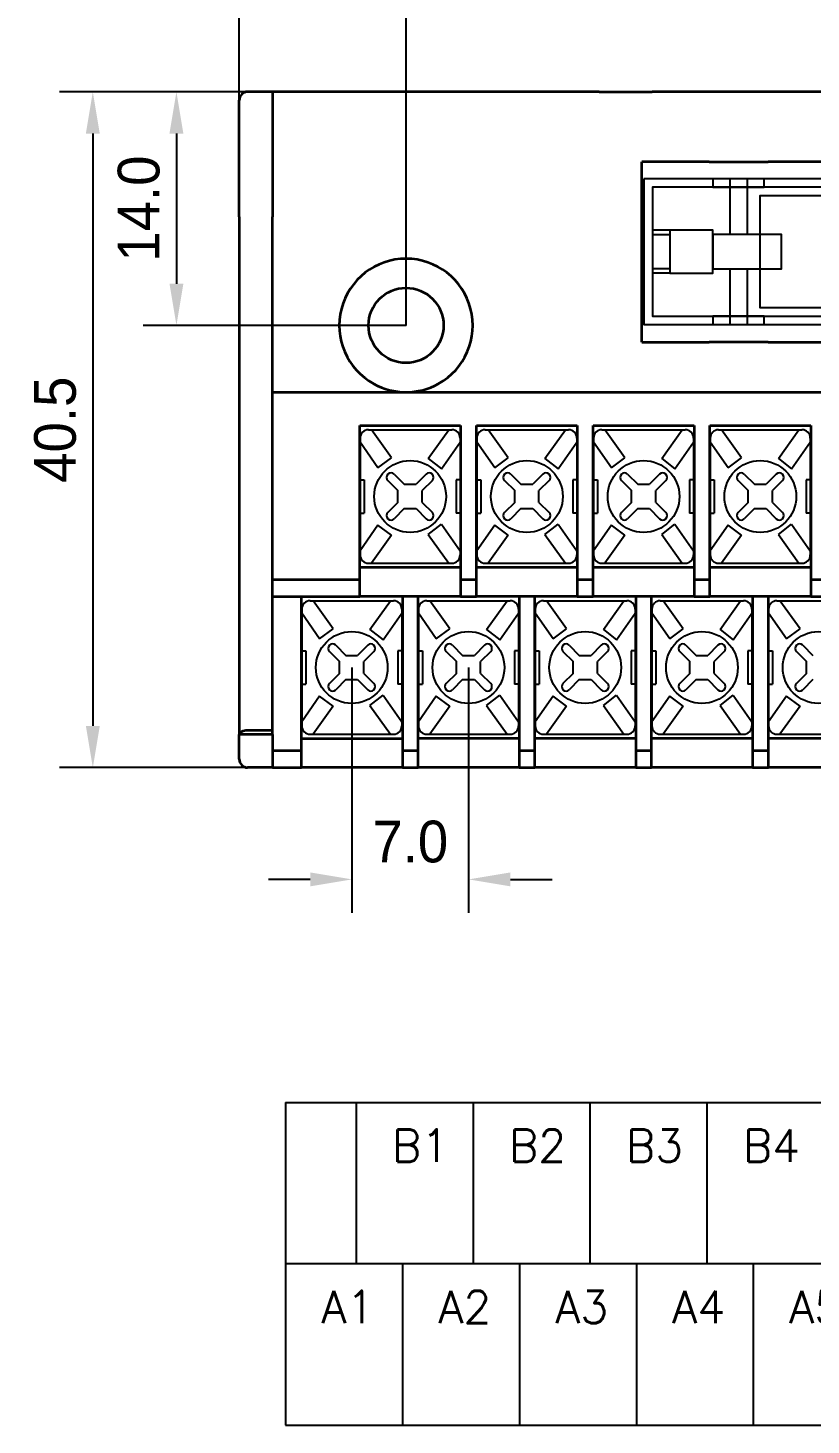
# Model space of a CAD drawing. Extents: x 295 to 2531, y 240 to 845.
# Drawn here: x 886.1 to 933.1, y 703 to 786.7 of the extents above; entities that cross this region are included whole.
import ezdxf

# ---------------------------------------------------------------- set-up
doc = ezdxf.new("R2010")
doc.units = 0
doc.header["$LTSCALE"] = 0.1
doc.layers.get('0').update_dxf_attribs({"linetype": 'CONTINUOUS'})
doc.layers.get('DEFPOINTS').update_dxf_attribs({"linetype": 'CONTINUOUS'})
doc.layers.add('S', color=3, linetype='CONTINUOUS')
doc.layers.add('가시적인 것(ISO)', color=7, linetype='CONTINUOUS', lineweight=35)
doc.styles.get("Standard").update_dxf_attribs({"font": 'simplex.shx', "width": 0.9})
doc.styles.add('주 문자 (ISO)', font='')
doc.styles.get('주 문자 (ISO)').set_extended_font_data('Dotum')
doc.dimstyles.new('기본값 (ISO)', dxfattribs={"dimtxt": 2.5, "dimasz": 2.5, "dimexe": 2, "dimexo": 0, "dimgap": 1, "dimtad": 1, "dimdec": 1, "dimrnd": 1e-08, "dimzin": 0, "dimdsep": 46, "dimtxsty": '주 문자 (ISO)', "dimcen": 0.09, "dimdle": 10, "dimclrd": 1, "dimclre": 1, "dimclrt": 256, "dimadec": 1, "dimazin": 0, "dimtfac": 0.6, "dimtofl": 0, "dimtmove": 0, "dimatfit": 3, "dimfxl": 1, "dimtolj": 1, "dimtzin": 0, "dimlwd": -1, "dimlwe": -1, "dimarcsym": 0})

# ---------------------------------------------------------------- blocks, each defined once
blk = doc.blocks.new('*D49')
at = {"color": 1, "transparency": 16777216}
for p, q in [((908.79, 768.849), (908.79, 799.785)), ((989.79, 768.849), (989.79, 799.785)), ((911.29, 797.785), (987.29, 797.785))]:
    blk.add_line(p, q, dxfattribs=at)
for points in [[(911.29, 798.202), (911.29, 797.368), (908.79, 797.785)], [(987.29, 798.202), (987.29, 797.368), (989.79, 797.785)]]:
    blk.add_solid(points, dxfattribs=at)
at = {"layer": 'DEFPOINTS', "color": 0, "transparency": 16777216}
for p in [(989.79, 797.785), (908.79, 768.849), (989.79, 768.849)]:
    blk.add_point(p, dxfattribs=at)
at = {"transparency": 16777216, "insert": (949.29, 800.037), "char_height": 2.5, "attachment_point": 5, "style": '주 문자 (ISO)'}
blk.add_mtext('\\A1;81.0', dxfattribs=at)
blk = doc.blocks.new('*D50')
at = {"color": 1, "transparency": 16777216}
for p, q in [((898.79, 782.349), (898.79, 806.091)), ((999.79, 782.346), (999.79, 806.091)), ((901.29, 804.091), (997.29, 804.091))]:
    blk.add_line(p, q, dxfattribs=at)
for points in [[(901.29, 804.508), (901.29, 803.675), (898.79, 804.091)], [(997.29, 804.508), (997.29, 803.675), (999.79, 804.091)]]:
    blk.add_solid(points, dxfattribs=at)
at = {"layer": 'DEFPOINTS', "color": 0, "transparency": 16777216}
for p in [(999.79, 804.091), (898.79, 782.349), (999.79, 782.346)]:
    blk.add_point(p, dxfattribs=at)
at = {"transparency": 16777216, "insert": (949.29, 806.343), "char_height": 2.5, "attachment_point": 5, "style": '주 문자 (ISO)'}
blk.add_mtext('\\A1;101.0', dxfattribs=at)
blk = doc.blocks.new('*D55')
at = {"color": 1, "transparency": 16777216}
for p, q in [((899.29, 782.849), (888.007, 782.849)), ((890.007, 780.349), (890.007, 744.849)), ((899.29, 742.349), (888.007, 742.349))]:
    blk.add_line(p, q, dxfattribs=at)
for points in [[(889.59, 780.349), (890.424, 780.349), (890.007, 782.849)], [(889.59, 744.849), (890.424, 744.849), (890.007, 742.349)]]:
    blk.add_solid(points, dxfattribs=at)
at = {"layer": 'DEFPOINTS', "color": 0, "transparency": 16777216}
for p in [(899.29, 782.849), (890.007, 742.349), (899.29, 742.349)]:
    blk.add_point(p, dxfattribs=at)
at = {"transparency": 16777216, "insert": (887.755, 762.599), "char_height": 2.5, "attachment_point": 5, "rotation": 90, "style": '주 문자 (ISO)'}
blk.add_mtext('\\A1;40.5', dxfattribs=at)
blk = doc.blocks.new('*D56')
at = {"color": 1, "transparency": 16777216}
for p, q in [((905.545, 748.349), (905.545, 733.654)), ((912.545, 748.349), (912.545, 733.654)), ((903.045, 735.654), (900.545, 735.654)), ((915.045, 735.654), (917.545, 735.654))]:
    blk.add_line(p, q, dxfattribs=at)
for points in [[(903.045, 736.07), (903.045, 735.237), (905.545, 735.654)], [(915.045, 736.07), (915.045, 735.237), (912.545, 735.654)]]:
    blk.add_solid(points, dxfattribs=at)
at = {"layer": 'DEFPOINTS', "color": 0, "transparency": 16777216}
for p in [(905.545, 748.349), (912.545, 748.349), (912.545, 735.654)]:
    blk.add_point(p, dxfattribs=at)
at = {"transparency": 16777216, "insert": (909.045, 737.905), "char_height": 2.5, "attachment_point": 5, "style": '주 문자 (ISO)'}
blk.add_mtext('\\A1;7.0', dxfattribs=at)
blk = doc.blocks.new('*D58')
at = {"color": 1, "transparency": 16777216}
for p, q in [((899.29, 782.849), (893.021, 782.849)), ((895.021, 780.349), (895.021, 771.349)), ((908.79, 768.849), (893.021, 768.849))]:
    blk.add_line(p, q, dxfattribs=at)
for points in [[(894.604, 780.349), (895.438, 780.349), (895.021, 782.849)], [(894.604, 771.349), (895.438, 771.349), (895.021, 768.849)]]:
    blk.add_solid(points, dxfattribs=at)
at = {"layer": 'DEFPOINTS', "color": 0, "transparency": 16777216}
for p in [(899.29, 782.849), (895.021, 768.849), (908.79, 768.849)]:
    blk.add_point(p, dxfattribs=at)
at = {"transparency": 16777216, "insert": (892.769, 775.849), "char_height": 2.5, "attachment_point": 5, "rotation": 90, "style": '주 문자 (ISO)'}
blk.add_mtext('\\A1;14.0', dxfattribs=at)

msp = doc.modelspace()

# ---------------------------------------------------------------- linework, layer by layer
at = {"color": 7}
for p, q in [((928.214, 777.641), (928.214, 774.298)), ((929.243, 777.641), (929.243, 774.298)), ((924.6, 774.556), (923.571, 774.556)), ((924.6, 771.984), (923.571, 771.984)), ((928.214, 772.241), (928.214, 768.898)), ((929.243, 772.241), (929.243, 768.898)), ((906.035, 762.099), (906.035, 755.099)), ((906.535, 762.599), (911.535, 762.599)), ((907.916, 760.909), (906.715, 762.599)), ((910.123, 760.874), (911.354, 762.599)), ((912.035, 762.099), (912.035, 755.099)), ((913.035, 762.099), (913.035, 755.099)), ((913.535, 762.599), (918.535, 762.599)), ((914.916, 760.909), (913.715, 762.599)), ((917.123, 760.874), (918.354, 762.599)), ((919.035, 762.099), (919.035, 755.099)), ((920.035, 762.099), (920.035, 755.099)), ((920.535, 762.599), (925.535, 762.599)), ((921.916, 760.909), (920.715, 762.599)), ((924.123, 760.874), (925.354, 762.599)), ((926.035, 762.099), (926.035, 755.099)), ((927.035, 762.099), (927.035, 755.099)), ((927.535, 762.599), (932.535, 762.599)), ((928.916, 760.909), (927.715, 762.599)), ((931.123, 760.874), (932.354, 762.599)), ((933.035, 762.099), (933.035, 755.099)), ((907.106, 760.317), (906.035, 761.857)), ((910.912, 760.258), (912.035, 761.857)), ((914.106, 760.317), (913.035, 761.857)), ((917.912, 760.258), (919.035, 761.857)), ((921.106, 760.317), (920.035, 761.857)), ((924.912, 760.258), (926.035, 761.857)), ((928.106, 760.317), (927.035, 761.857)), ((931.912, 760.258), (933.035, 761.857)), ((907.702, 759.558), (908.307, 758.953)), ((908.076, 759.932), (908.681, 759.327)), ((909.993, 759.932), (909.388, 759.327)), ((910.367, 759.558), (909.762, 758.953)), ((914.702, 759.558), (915.307, 758.953)), ((915.076, 759.932), (915.681, 759.327)), ((916.993, 759.932), (916.388, 759.327)), ((917.367, 759.558), (916.762, 758.953)), ((921.702, 759.558), (922.307, 758.953)), ((922.076, 759.932), (922.681, 759.327)), ((923.993, 759.932), (923.388, 759.327)), ((924.367, 759.558), (923.762, 758.953)), ((928.702, 759.558), (929.307, 758.953)), ((929.076, 759.932), (929.681, 759.327)), ((930.993, 759.932), (930.388, 759.327)), ((931.367, 759.558), (930.762, 758.953)), ((908.307, 758.246), (908.307, 758.953)), ((908.681, 759.327), (909.388, 759.327)), ((909.762, 758.246), (909.762, 758.953)), ((915.307, 758.246), (915.307, 758.953)), ((915.681, 759.327), (916.388, 759.327)), ((916.762, 758.246), (916.762, 758.953)), ((922.307, 758.246), (922.307, 758.953)), ((922.681, 759.327), (923.388, 759.327)), ((923.762, 758.246), (923.762, 758.953)), ((929.307, 758.246), (929.307, 758.953)), ((929.681, 759.327), (930.388, 759.327)), ((930.762, 758.246), (930.762, 758.953)), ((908.307, 758.246), (907.702, 757.641)), ((908.681, 757.872), (908.076, 757.267)), ((908.681, 757.872), (909.388, 757.872)), ((909.388, 757.872), (909.993, 757.267)), ((909.762, 758.246), (910.367, 757.641)), ((915.307, 758.246), (914.702, 757.641)), ((915.681, 757.872), (915.076, 757.267)), ((915.681, 757.872), (916.388, 757.872)), ((916.388, 757.872), (916.993, 757.267)), ((916.762, 758.246), (917.367, 757.641)), ((922.307, 758.246), (921.702, 757.641)), ((922.681, 757.872), (922.076, 757.267)), ((922.681, 757.872), (923.388, 757.872)), ((923.388, 757.872), (923.993, 757.267)), ((923.762, 758.246), (924.367, 757.641)), ((929.307, 758.246), (928.702, 757.641)), ((929.681, 757.872), (929.076, 757.267)), ((929.681, 757.872), (930.388, 757.872)), ((930.388, 757.872), (930.993, 757.267)), ((930.762, 758.246), (931.367, 757.641)), ((907.106, 756.881), (906.035, 755.341)), ((910.912, 756.94), (912.035, 755.341)), ((914.106, 756.881), (913.035, 755.341)), ((917.912, 756.94), (919.035, 755.341)), ((921.106, 756.881), (920.035, 755.341)), ((924.912, 756.94), (926.035, 755.341)), ((928.106, 756.881), (927.035, 755.341)), ((931.912, 756.94), (933.035, 755.341)), ((907.916, 756.289), (906.715, 754.599)), ((910.123, 756.325), (911.354, 754.599)), ((914.916, 756.289), (913.715, 754.599)), ((917.123, 756.325), (918.354, 754.599)), ((921.916, 756.289), (920.715, 754.599)), ((924.123, 756.325), (925.354, 754.599)), ((928.916, 756.289), (927.715, 754.599)), ((931.123, 756.325), (932.354, 754.599)), ((906.535, 754.599), (911.535, 754.599)), ((913.535, 754.599), (918.535, 754.599)), ((920.535, 754.599), (925.535, 754.599)), ((927.535, 754.599), (932.535, 754.599)), ((902.535, 751.849), (902.535, 744.849)), ((903.035, 752.349), (908.035, 752.349)), ((904.416, 750.659), (903.215, 752.349)), ((906.623, 750.624), (907.854, 752.349)), ((908.535, 751.849), (908.535, 744.849)), ((909.535, 751.849), (909.535, 744.849)), ((910.035, 752.349), (915.035, 752.349)), ((911.416, 750.659), (910.215, 752.349)), ((913.623, 750.624), (914.854, 752.349)), ((915.535, 751.849), (915.535, 744.849)), ((916.535, 751.849), (916.535, 744.849)), ((917.035, 752.349), (922.035, 752.349)), ((918.416, 750.659), (917.215, 752.349)), ((920.623, 750.624), (921.854, 752.349)), ((922.535, 751.849), (922.535, 744.849)), ((923.535, 751.849), (923.535, 744.849)), ((924.035, 752.349), (929.035, 752.349)), ((925.416, 750.659), (924.215, 752.349)), ((927.623, 750.624), (928.854, 752.349)), ((929.535, 751.849), (929.535, 744.849)), ((930.535, 751.849), (930.535, 744.849)), ((931.035, 752.349), (936.035, 752.349)), ((932.416, 750.659), (931.215, 752.349)), ((903.606, 750.067), (902.535, 751.607)), ((907.412, 750.008), (908.535, 751.607)), ((910.606, 750.067), (909.535, 751.607)), ((914.412, 750.008), (915.535, 751.607)), ((917.606, 750.067), (916.535, 751.607)), ((921.412, 750.008), (922.535, 751.607)), ((924.606, 750.067), (923.535, 751.607)), ((928.412, 750.008), (929.535, 751.607)), ((931.606, 750.067), (930.535, 751.607)), ((904.202, 749.308), (904.807, 748.703)), ((904.576, 749.682), (905.181, 749.077)), ((906.493, 749.682), (905.888, 749.077)), ((906.867, 749.308), (906.262, 748.703)), ((911.202, 749.308), (911.807, 748.703)), ((911.576, 749.682), (912.181, 749.077)), ((913.493, 749.682), (912.888, 749.077)), ((913.867, 749.308), (913.262, 748.703)), ((918.202, 749.308), (918.807, 748.703)), ((918.576, 749.682), (919.181, 749.077)), ((920.493, 749.682), (919.888, 749.077)), ((920.867, 749.308), (920.262, 748.703)), ((925.202, 749.308), (925.807, 748.703)), ((925.576, 749.682), (926.181, 749.077)), ((927.493, 749.682), (926.888, 749.077)), ((927.867, 749.308), (927.262, 748.703)), ((932.202, 749.308), (932.807, 748.703)), ((932.576, 749.682), (933.181, 749.077)), ((904.807, 747.996), (904.807, 748.703)), ((905.181, 749.077), (905.888, 749.077)), ((906.262, 747.996), (906.262, 748.703)), ((911.807, 747.996), (911.807, 748.703)), ((912.181, 749.077), (912.888, 749.077)), ((913.262, 747.996), (913.262, 748.703)), ((918.807, 747.996), (918.807, 748.703)), ((919.181, 749.077), (919.888, 749.077)), ((920.262, 747.996), (920.262, 748.703)), ((925.807, 747.996), (925.807, 748.703)), ((926.181, 749.077), (926.888, 749.077)), ((927.262, 747.996), (927.262, 748.703)), ((932.807, 747.996), (932.807, 748.703)), ((904.807, 747.996), (904.202, 747.391)), ((906.262, 747.996), (906.867, 747.391)), ((911.807, 747.996), (911.202, 747.391)), ((913.262, 747.996), (913.867, 747.391)), ((918.807, 747.996), (918.202, 747.391)), ((920.262, 747.996), (920.867, 747.391)), ((925.807, 747.996), (925.202, 747.391)), ((927.262, 747.996), (927.867, 747.391)), ((932.807, 747.996), (932.202, 747.391)), ((905.181, 747.622), (904.576, 747.017)), ((905.181, 747.622), (905.888, 747.622)), ((905.888, 747.622), (906.493, 747.017)), ((912.181, 747.622), (911.576, 747.017)), ((912.181, 747.622), (912.888, 747.622)), ((912.888, 747.622), (913.493, 747.017)), ((919.181, 747.622), (918.576, 747.017)), ((919.181, 747.622), (919.888, 747.622)), ((919.888, 747.622), (920.493, 747.017)), ((926.181, 747.622), (925.576, 747.017)), ((926.181, 747.622), (926.888, 747.622)), ((926.888, 747.622), (927.493, 747.017)), ((933.181, 747.622), (932.576, 747.017)), ((903.606, 746.631), (902.535, 745.091)), ((904.416, 746.039), (903.215, 744.349)), ((906.623, 746.075), (907.854, 744.349)), ((907.412, 746.69), (908.535, 745.091)), ((910.606, 746.631), (909.535, 745.091)), ((911.416, 746.039), (910.215, 744.349)), ((913.623, 746.075), (914.854, 744.349)), ((914.412, 746.69), (915.535, 745.091)), ((917.606, 746.631), (916.535, 745.091)), ((918.416, 746.039), (917.215, 744.349)), ((920.623, 746.075), (921.854, 744.349)), ((921.412, 746.69), (922.535, 745.091)), ((924.606, 746.631), (923.535, 745.091)), ((925.416, 746.039), (924.215, 744.349)), ((927.623, 746.075), (928.854, 744.349)), ((928.412, 746.69), (929.535, 745.091)), ((931.606, 746.631), (930.535, 745.091)), ((932.416, 746.039), (931.215, 744.349)), ((903.035, 744.349), (908.035, 744.349)), ((910.035, 744.349), (915.035, 744.349)), ((917.035, 744.349), (922.035, 744.349)), ((924.035, 744.349), (929.035, 744.349)), ((931.035, 744.349), (936.035, 744.349)), ((901.559, 722.285), (996.978, 722.285)), ((901.559, 722.285), (901.559, 712.62)), ((905.793, 722.285), (905.793, 712.62)), ((912.808, 722.285), (912.808, 712.62)), ((919.822, 722.285), (919.822, 712.62)), ((926.836, 722.285), (926.836, 712.62)), ((996.978, 712.62), (901.559, 712.62)), ((901.559, 712.62), (901.559, 702.955)), ((908.573, 712.62), (908.573, 702.955)), ((915.587, 712.62), (915.587, 702.955)), ((922.602, 712.62), (922.602, 702.955)), ((929.616, 712.62), (929.616, 702.955)), ((901.559, 702.955), (996.978, 702.955))]:
    msp.add_line(p, q, dxfattribs=at)
for p, q in [((907.106, 760.317), (907.916, 760.909)), ((910.123, 760.874), (910.912, 760.258)), ((914.106, 760.317), (914.916, 760.909)), ((917.123, 760.874), (917.912, 760.258)), ((921.106, 760.317), (921.916, 760.909)), ((924.123, 760.874), (924.912, 760.258)), ((928.106, 760.317), (928.916, 760.909)), ((931.123, 760.874), (931.912, 760.258)), ((907.916, 756.289), (907.106, 756.881)), ((910.123, 756.325), (910.912, 756.94)), ((914.916, 756.289), (914.106, 756.881)), ((917.123, 756.325), (917.912, 756.94)), ((921.916, 756.289), (921.106, 756.881)), ((924.123, 756.325), (924.912, 756.94)), ((928.916, 756.289), (928.106, 756.881)), ((931.123, 756.325), (931.912, 756.94)), ((903.606, 750.067), (904.416, 750.659)), ((906.623, 750.624), (907.412, 750.008)), ((910.606, 750.067), (911.416, 750.659)), ((913.623, 750.624), (914.412, 750.008)), ((917.606, 750.067), (918.416, 750.659)), ((920.623, 750.624), (921.412, 750.008)), ((924.606, 750.067), (925.416, 750.659)), ((927.623, 750.624), (928.412, 750.008)), ((931.606, 750.067), (932.416, 750.659)), ((904.416, 746.039), (903.606, 746.631)), ((906.623, 746.075), (907.412, 746.69)), ((911.416, 746.039), (910.606, 746.631)), ((913.623, 746.075), (914.412, 746.69)), ((918.416, 746.039), (917.606, 746.631)), ((920.623, 746.075), (921.412, 746.69)), ((925.416, 746.039), (924.606, 746.631)), ((927.623, 746.075), (928.412, 746.69)), ((932.416, 746.039), (931.606, 746.631))]:
    msp.add_line(p, q)
for points in [[(923.057, 777.641), (923.057, 768.898), (975.769, 768.898), (975.769, 777.641)], [(927.186, 777.641), (927.186, 777.127), (930.271, 777.127), (930.271, 777.641)], [(924.6, 774.556), (924.6, 771.984), (927.186, 771.984), (927.186, 774.556)], [(927.186, 774.298), (927.186, 772.241), (931.3, 772.241), (931.3, 774.298)], [(927.186, 769.413), (927.186, 768.898), (930.271, 768.898), (930.271, 769.413)]]:
    msp.add_lwpolyline(points, close=True, dxfattribs=at)
for points in [[(951.47, 769.413), (975.255, 769.413), (975.255, 777.127), (923.571, 777.127), (923.571, 769.413), (947.356, 769.413)], [(951.47, 769.927), (968.812, 769.927), (968.812, 776.613), (930.014, 776.613), (930.014, 769.927), (947.356, 769.927)], [(923.571, 774.298), (924.6, 774.298), (924.6, 772.241), (923.571, 772.241)], [(924.6, 772.169), (924.6, 772.169)], [(929.243, 772.169), (929.243, 772.169)], [(929.243, 771.285), (929.243, 771.285)]]:
    msp.add_lwpolyline(points, dxfattribs=at)
for centre in [(909.035, 758.599), (916.035, 758.599), (923.035, 758.599), (930.035, 758.599), (905.535, 748.349), (912.535, 748.349), (919.535, 748.349), (926.535, 748.349), (933.535, 748.349)]:
    msp.add_circle(centre, 2.153, dxfattribs=at)
for centre, radius, start, end in [((906.535, 762.099), 0.5, 90, 180), ((911.535, 762.099), 0.5, 0, 90), ((913.535, 762.099), 0.5, 90, 180), ((918.535, 762.099), 0.5, 0, 90), ((920.535, 762.099), 0.5, 90, 180), ((925.535, 762.099), 0.5, 0, 90), ((927.535, 762.099), 0.5, 90, 180), ((932.535, 762.099), 0.5, 0, 90), ((907.889, 759.745), 0.265, 45, 225), ((910.18, 759.745), 0.265, 315, 135), ((914.889, 759.745), 0.265, 45, 225), ((917.18, 759.745), 0.265, 315, 135), ((921.889, 759.745), 0.265, 45, 225), ((924.18, 759.745), 0.265, 315, 135), ((928.889, 759.745), 0.265, 45, 225), ((931.18, 759.745), 0.265, 315, 135), ((907.889, 757.454), 0.265, 135, 315), ((910.18, 757.454), 0.265, 225, 45), ((914.889, 757.454), 0.265, 135, 315), ((917.18, 757.454), 0.265, 225, 45), ((921.889, 757.454), 0.265, 135, 315), ((924.18, 757.454), 0.265, 225, 45), ((928.889, 757.454), 0.265, 135, 315), ((931.18, 757.454), 0.265, 225, 45), ((906.535, 755.099), 0.5, 180, 270), ((911.535, 755.099), 0.5, 270, 0), ((913.535, 755.099), 0.5, 180, 270), ((918.535, 755.099), 0.5, 270, 0), ((920.535, 755.099), 0.5, 180, 270), ((925.535, 755.099), 0.5, 270, 0), ((927.535, 755.099), 0.5, 180, 270), ((932.535, 755.099), 0.5, 270, 0), ((903.035, 751.849), 0.5, 90, 180), ((908.035, 751.849), 0.5, 0, 90), ((910.035, 751.849), 0.5, 90, 180), ((915.035, 751.849), 0.5, 0, 90), ((917.035, 751.849), 0.5, 90, 180), ((922.035, 751.849), 0.5, 0, 90), ((924.035, 751.849), 0.5, 90, 180), ((929.035, 751.849), 0.5, 0, 90), ((931.035, 751.849), 0.5, 90, 180), ((904.389, 749.495), 0.265, 45, 225), ((906.68, 749.495), 0.265, 315, 135), ((911.389, 749.495), 0.265, 45, 225), ((913.68, 749.495), 0.265, 315, 135), ((918.389, 749.495), 0.265, 45, 225), ((920.68, 749.495), 0.265, 315, 135), ((925.389, 749.495), 0.265, 45, 225), ((927.68, 749.495), 0.265, 315, 135), ((932.389, 749.495), 0.265, 45, 225), ((904.389, 747.204), 0.265, 135, 315), ((906.68, 747.204), 0.265, 225, 45), ((911.389, 747.204), 0.265, 135, 315), ((913.68, 747.204), 0.265, 225, 45), ((918.389, 747.204), 0.265, 135, 315), ((920.68, 747.204), 0.265, 225, 45), ((925.389, 747.204), 0.265, 135, 315), ((927.68, 747.204), 0.265, 225, 45), ((932.389, 747.204), 0.265, 135, 315), ((903.035, 744.849), 0.5, 180, 270), ((908.035, 744.849), 0.5, 270, 0), ((910.035, 744.849), 0.5, 180, 270), ((915.035, 744.849), 0.5, 270, 0), ((917.035, 744.849), 0.5, 180, 270), ((922.035, 744.849), 0.5, 270, 0), ((924.035, 744.849), 0.5, 180, 270), ((929.035, 744.849), 0.5, 270, 0), ((931.035, 744.849), 0.5, 180, 270)]:
    msp.add_arc(centre, radius, start, end, dxfattribs=at)
at = {"layer": 'S', "color": 0}
for p, q in [((906.01, 759.599), (906.275, 759.599)), ((906.275, 759.599), (906.275, 757.599)), ((912.06, 759.599), (911.795, 759.599)), ((911.795, 759.599), (911.795, 757.599)), ((913.01, 759.599), (913.275, 759.599)), ((913.275, 759.599), (913.275, 757.599)), ((919.06, 759.599), (918.795, 759.599)), ((918.795, 759.599), (918.795, 757.599)), ((920.01, 759.599), (920.275, 759.599)), ((920.275, 759.599), (920.275, 757.599)), ((926.06, 759.599), (925.795, 759.599)), ((925.795, 759.599), (925.795, 757.599)), ((927.01, 759.599), (927.275, 759.599)), ((927.275, 759.599), (927.275, 757.599)), ((933.06, 759.599), (932.795, 759.599)), ((932.795, 759.599), (932.795, 757.599)), ((906.01, 757.599), (906.275, 757.599)), ((912.06, 757.599), (911.795, 757.599)), ((913.01, 757.599), (913.275, 757.599)), ((919.06, 757.599), (918.795, 757.599)), ((920.01, 757.599), (920.275, 757.599)), ((926.06, 757.599), (925.795, 757.599)), ((927.01, 757.599), (927.275, 757.599)), ((933.06, 757.599), (932.795, 757.599)), ((902.51, 749.349), (902.775, 749.349)), ((902.775, 749.349), (902.775, 747.349)), ((908.56, 749.349), (908.295, 749.349)), ((908.295, 749.349), (908.295, 747.349)), ((909.51, 749.349), (909.775, 749.349)), ((909.775, 749.349), (909.775, 747.349)), ((915.56, 749.349), (915.295, 749.349)), ((915.295, 749.349), (915.295, 747.349)), ((916.51, 749.349), (916.775, 749.349)), ((916.775, 749.349), (916.775, 747.349)), ((922.56, 749.349), (922.295, 749.349)), ((922.295, 749.349), (922.295, 747.349)), ((923.51, 749.349), (923.775, 749.349)), ((923.775, 749.349), (923.775, 747.349)), ((929.56, 749.349), (929.295, 749.349)), ((929.295, 749.349), (929.295, 747.349)), ((930.51, 749.349), (930.775, 749.349)), ((930.775, 749.349), (930.775, 747.349)), ((902.51, 747.349), (902.775, 747.349)), ((908.56, 747.349), (908.295, 747.349)), ((909.51, 747.349), (909.775, 747.349)), ((915.56, 747.349), (915.295, 747.349)), ((916.51, 747.349), (916.775, 747.349)), ((922.56, 747.349), (922.295, 747.349)), ((923.51, 747.349), (923.775, 747.349)), ((929.56, 747.349), (929.295, 747.349)), ((930.51, 747.349), (930.775, 747.349))]:
    msp.add_line(p, q, dxfattribs=at)
at = {"layer": '가시적인 것(ISO)'}
for p, q in [((900.79, 782.849), (899.29, 782.849)), ((920.369, 782.849), (900.79, 782.849)), ((900.79, 782.849), (900.79, 775.349)), ((920.369, 782.849), (923.551, 782.849)), ((926.622, 782.849), (923.551, 782.849)), ((930.511, 782.849), (926.622, 782.849)), ((968.069, 782.849), (930.511, 782.849)), ((898.79, 775.349), (898.79, 782.349)), ((923.904, 778.649), (922.94, 778.649)), ((922.94, 767.849), (922.94, 778.649)), ((926.975, 778.649), (923.904, 778.649)), ((926.975, 778.649), (930.511, 778.649)), ((968.069, 778.649), (930.511, 778.649)), ((898.79, 775.349), (898.79, 744.395)), ((900.79, 744.599), (900.79, 775.349)), ((922.94, 767.849), (923.904, 767.849)), ((923.904, 767.849), (926.975, 767.849)), ((930.511, 767.849), (926.975, 767.849)), ((930.511, 767.849), (968.069, 767.849)), ((900.79, 764.849), (997.79, 764.849)), ((906.01, 753.599), (906.01, 762.849)), ((906.01, 762.849), (912.06, 762.849)), ((912.06, 762.849), (912.06, 753.599)), ((913.01, 762.849), (919.06, 762.849)), ((913.01, 753.599), (913.01, 762.849)), ((919.06, 762.849), (919.06, 753.599)), ((920.01, 762.849), (926.06, 762.849)), ((920.01, 753.599), (920.01, 762.849)), ((926.06, 762.849), (926.06, 753.599)), ((927.01, 762.849), (933.06, 762.849)), ((927.01, 753.599), (927.01, 762.849)), ((933.06, 762.849), (933.06, 753.599)), ((912.06, 754.349), (906.01, 754.349)), ((919.06, 754.349), (913.01, 754.349)), ((926.06, 754.349), (920.01, 754.349)), ((933.06, 754.349), (927.01, 754.349)), ((906.01, 753.599), (900.79, 753.599)), ((906.01, 752.599), (906.01, 753.599)), ((913.01, 753.599), (912.06, 753.599)), ((912.06, 753.599), (912.06, 752.599)), ((913.01, 752.599), (913.01, 753.599)), ((920.01, 753.599), (919.06, 753.599)), ((919.06, 753.599), (919.06, 752.599)), ((920.01, 752.599), (920.01, 753.599)), ((927.01, 753.599), (926.06, 753.599)), ((926.06, 753.599), (926.06, 752.599)), ((927.01, 752.599), (927.01, 753.599)), ((934.01, 753.599), (933.06, 753.599)), ((933.06, 753.599), (933.06, 752.599)), ((900.79, 752.599), (906.01, 752.599)), ((902.52, 743.349), (902.52, 752.599)), ((912.06, 752.599), (906.01, 752.599)), ((908.57, 752.599), (908.57, 743.349)), ((909.52, 743.349), (909.52, 752.599)), ((912.06, 752.599), (913.01, 752.599)), ((919.06, 752.599), (913.01, 752.599)), ((915.57, 752.599), (915.57, 743.349)), ((916.52, 743.349), (916.52, 752.599)), ((919.06, 752.599), (920.01, 752.599)), ((926.06, 752.599), (920.01, 752.599)), ((922.57, 752.599), (922.57, 743.349)), ((923.52, 743.349), (923.52, 752.599)), ((926.06, 752.599), (927.01, 752.599)), ((933.06, 752.599), (927.01, 752.599)), ((929.57, 752.599), (929.57, 743.349)), ((930.52, 743.349), (930.52, 752.599)), ((933.06, 752.599), (934.01, 752.599)), ((898.79, 744.395), (898.79, 744.345)), ((898.79, 742.849), (898.79, 744.345)), ((900.79, 744.345), (898.79, 744.345)), ((899.29, 744.599), (899.279, 744.599)), ((899.29, 744.599), (900.79, 744.599)), ((900.79, 744.345), (900.79, 744.599)), ((900.79, 744.345), (900.79, 742.349)), ((902.52, 744.099), (908.57, 744.099)), ((915.57, 744.099), (909.52, 744.099)), ((922.57, 744.099), (916.52, 744.099)), ((929.57, 744.099), (923.52, 744.099)), ((936.57, 744.099), (930.52, 744.099)), ((902.52, 743.349), (900.79, 743.349)), ((902.52, 742.349), (902.52, 743.349)), ((908.57, 743.349), (908.57, 742.349)), ((909.52, 743.349), (908.57, 743.349)), ((909.52, 742.349), (909.52, 743.349)), ((915.57, 743.349), (915.57, 742.349)), ((916.52, 743.349), (915.57, 743.349)), ((916.52, 742.349), (916.52, 743.349)), ((922.57, 743.349), (922.57, 742.349)), ((923.52, 743.349), (922.57, 743.349)), ((923.52, 742.349), (923.52, 743.349)), ((929.57, 743.349), (929.57, 742.349)), ((930.52, 743.349), (929.57, 743.349)), ((930.52, 742.349), (930.52, 743.349)), ((900.79, 742.349), (899.29, 742.349)), ((900.79, 742.349), (902.52, 742.349)), ((908.57, 742.349), (902.52, 742.349)), ((908.57, 742.349), (909.52, 742.349)), ((915.57, 742.349), (909.52, 742.349)), ((915.57, 742.349), (916.52, 742.349)), ((922.57, 742.349), (916.52, 742.349)), ((922.57, 742.349), (923.52, 742.349)), ((929.57, 742.349), (923.52, 742.349)), ((929.57, 742.349), (930.52, 742.349)), ((936.57, 742.349), (930.52, 742.349))]:
    msp.add_line(p, q, dxfattribs=at)
msp.add_circle((908.79, 768.849), 2.25, dxfattribs=at)
for centre, radius, start, end in [((899.29, 782.349), 0.5, 90, 180), ((908.79, 768.849), 4, 298.95502, 241.04498), ((908.79, 768.849), 4, 241.04498, 270), ((908.79, 768.849), 4, 270, 298.95502), ((899.29, 742.849), 0.5, 180, 270)]:
    msp.add_arc(centre, radius, start, end, dxfattribs=at)
msp.add_open_spline([(898.79, 744.395), (898.79, 744.411), (898.803, 744.432), (898.856, 744.477), (898.895, 744.502), (898.984, 744.543), (899.038, 744.563), (899.156, 744.591), (899.219, 744.599), (899.279, 744.599)], degree=3, knots=[0.2297468, 0.2297468, 0.2297468, 0.2297468, 0.24984196, 0.24984196, 0.26993713, 0.26993713, 0.28896307, 0.28896307, 0.30695039, 0.30695039, 0.30695039, 0.30695039], dxfattribs=at)

# ---------------------------------------------------------------- texts
at = {"color": 7}
for s, p in [('B1', (907.947, 718.724)), ('B2', (914.961, 718.724)), ('B3', (921.975, 718.724)), ('B4', (928.989, 718.724)), ('A1', (903.713, 709.059)), ('A2', (910.727, 709.059)), ('A3', (917.741, 709.059)), ('A4', (924.755, 709.059)), ('A5', (931.769, 709.059))]:
    msp.add_text(s, height=1.9482, dxfattribs=at).set_placement(p)

# ---------------------------------------------------------------- dimensions: what is measured, and where the dimension line sits
for base, p1, p2, picture, middle in [((999.79, 804.091), (898.79, 782.349), (999.79, 782.346), '*D50', (949.29, 806.343)), ((989.79, 797.785), (908.79, 768.849), (989.79, 768.849), '*D49', (949.29, 800.037)), ((912.545, 735.654), (905.545, 748.349), (912.545, 748.349), '*D56', (909.045, 737.905))]:
    dim = msp.add_linear_dim(base=base, p1=p1, p2=p2, dimstyle='기본값 (ISO)')
    dim.commit()
    dim.dimension.update_dxf_attribs({"geometry": picture, "text_midpoint": middle})
for base, p2, picture, middle in [((890.007, 742.349), (899.29, 742.349), '*D55', (887.755, 762.599)), ((895.021, 768.849), (908.79, 768.849), '*D58', (892.769, 775.849))]:
    dim = msp.add_linear_dim(base=base, p1=(899.29, 782.849), p2=p2, angle=90, dimstyle='기본값 (ISO)')
    dim.commit()
    dim.dimension.update_dxf_attribs({"geometry": picture, "text_midpoint": middle})

doc.saveas('drawing.dxf')
